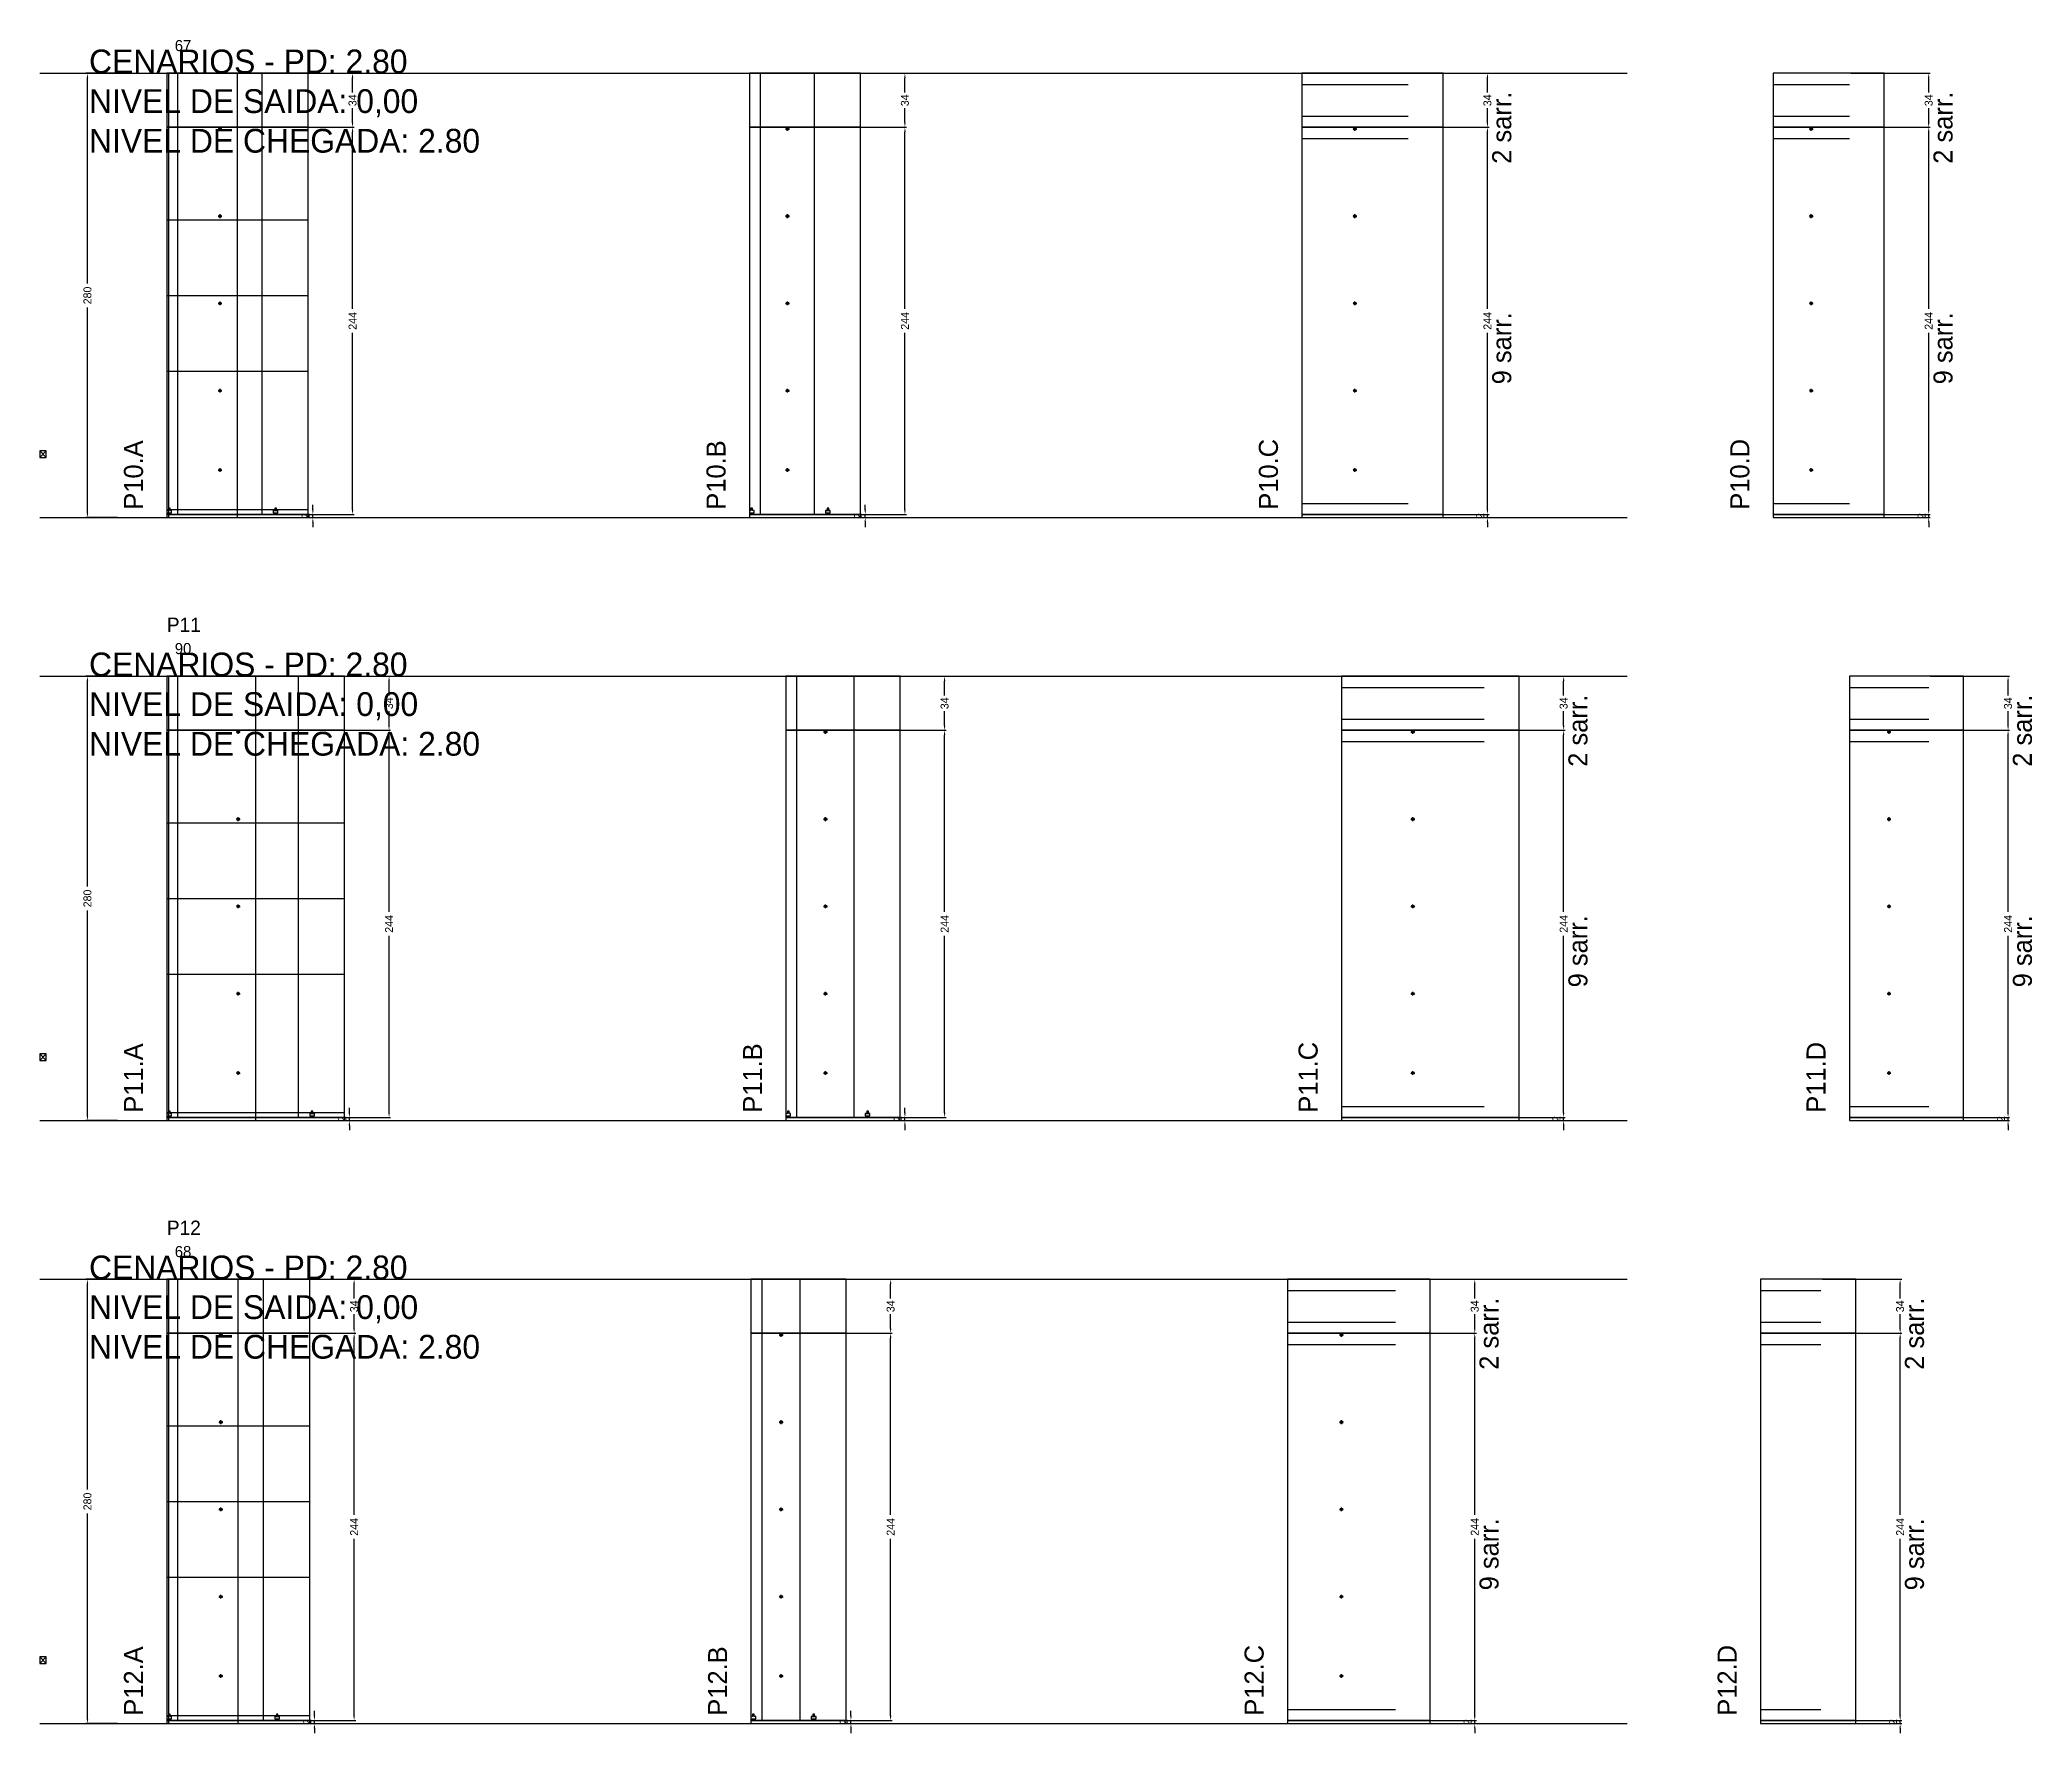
# Model space of a CAD drawing. Header units: centimetres. Extents: x -8500 to 4121, y -7606 to 295.
# Drawn here: x -7000 to -5745, y -4566 to -3499 of the extents above; entities that cross this region are included whole.
import ezdxf

# ---------------------------------------------------------------- set-up
doc = ezdxf.new("R2010")
doc.units = ezdxf.units.CM
doc.linetypes.add('DASHED', pattern=[2, -2])
for name, color, linetype in [('CHAPA', 140, 'Continuous'), ('COTA', 241, 'Continuous'), ('COTAS FURACAO', 16, 'Continuous'), ('Madeira', 30, 'Continuous'), ('MEIO_PONT', 160, 'Continuous'), ('NOMENCLATURA', 7, 'Continuous'), ('Nível', 160, 'Continuous'), ('Painéis', 200, 'Continuous'), ('Perfil Metálico', 150, 'Continuous'), ('SARR_2.2x7', 40, 'Continuous'), ('SARRAFO DE PRESSAO', 200, 'Continuous'), ('texto', 7, 'Continuous'), ('TEXTO_GERAL', 7, 'Continuous')]:
    doc.layers.add(name, color=color, linetype=linetype)
doc.dimstyles.new('PAINEL-NOVA', dxfattribs={"dimtxt": 5, "dimasz": 3, "dimexe": 1, "dimexo": 1, "dimgap": 1, "dimtad": 1, "dimcen": 2.5, "dimazin": 3, "dimtfac": 1, "dimtmove": 0, "dimatfit": 3})

# ---------------------------------------------------------------- blocks, each defined once
blk = doc.blocks.new('_CLOSEDFILLED')
at = {"color": 0, "linetype": 'BYBLOCK'}
blk.add_solid([(-1, 0.16), (0, 0), (-1, -0.16)], dxfattribs=at)
blk = doc.blocks.new('*D235')
for p, q in [((-6951, -3520), (-6971, -3520)), ((-6970, -3652.5), (-6970, -3523)), ((-6970, -3797), (-6970, -3667.5)), ((-6951, -3800), (-6971, -3800))]:
    blk.add_line(p, q)
at = {"layer": 'Defpoints'}
for p in [(-6950, -3520), (-6970, -3800), (-6950, -3800)]:
    blk.add_point(p, dxfattribs=at)
at = {"layer": 'COTA', "xscale": 3, "yscale": 3}
for p, rotation in [((-6970, -3520), 90), ((-6970, -3800), 270)]:
    blk.add_blockref('_CLOSEDFILLED', p, dxfattribs=dict(at, rotation=rotation))
at = {"layer": 'COTA', "insert": (-6970, -3660), "char_height": 5, "attachment_point": 5, "rotation": 90}
blk.add_mtext('280', dxfattribs=at)
blk = doc.blocks.new('MULDURA')
at = {"layer": 'Paineis'}
for p, q in [((0, 0), (4, 4)), ((4, 0), (0, 4))]:
    blk.add_line(p, q, dxfattribs=at)
blk.add_lwpolyline([(0, 0), (4, 0), (4, 4), (0, 4)], close=True, dxfattribs=at)
blk = doc.blocks.new('*D237')
for p, q in [((-6852, -3554), (-6802, -3554)), ((-6803, -3668.5), (-6803, -3557)), ((-6803, -3795), (-6803, -3683.5)), ((-6852, -3798), (-6802, -3798))]:
    blk.add_line(p, q)
at = {"layer": 'Defpoints'}
for p in [(-6853, -3554), (-6853, -3798), (-6803, -3798)]:
    blk.add_point(p, dxfattribs=at)
at = {"layer": 'COTA', "xscale": 3, "yscale": 3}
for p, rotation in [((-6803, -3554), 90), ((-6803, -3798), 270)]:
    blk.add_blockref('_CLOSEDFILLED', p, dxfattribs=dict(at, rotation=rotation))
at = {"layer": 'COTA', "insert": (-6803, -3676), "char_height": 5, "attachment_point": 5, "rotation": 90}
blk.add_mtext('244', dxfattribs=at)
blk = doc.blocks.new('*D238')
for p, q in [((-6852, -3520), (-6802, -3520)), ((-6803, -3532), (-6803, -3523)), ((-6803, -3551), (-6803, -3542)), ((-6852, -3554), (-6802, -3554))]:
    blk.add_line(p, q)
at = {"layer": 'Defpoints'}
for p in [(-6853, -3520), (-6853, -3554), (-6803, -3554)]:
    blk.add_point(p, dxfattribs=at)
at = {"layer": 'COTA', "xscale": 3, "yscale": 3}
for p, rotation in [((-6803, -3520), 90), ((-6803, -3554), 270)]:
    blk.add_blockref('_CLOSEDFILLED', p, dxfattribs=dict(at, rotation=rotation))
at = {"layer": 'COTA', "insert": (-6803, -3537), "char_height": 5, "attachment_point": 5, "rotation": 90}
blk.add_mtext('34', dxfattribs=at)
blk = doc.blocks.new('SLIPTEE')
at = {"layer": 'Paineis'}
blk.add_lwpolyline([(0, 0), (3, 0), (3, 1.5), (2, 1.5), (2, 3), (1, 3), (1, 1.5), (0, 1.5)], close=True, dxfattribs=at)
blk = doc.blocks.new('SLIPTDD')
at = {"layer": 'Paineis'}
blk.add_line((0, 1.5), (3, 1.5), dxfattribs=at)
blk.add_lwpolyline([(0, 0), (3, 0), (3, 1.5), (2, 1.5), (2, 3), (1, 3), (1, 1.5), (0, 1.5)], close=True, dxfattribs=at)
blk = doc.blocks.new('furacao')
at = {"layer": 'COTAS FURACAO'}
for p, q in [((-1.2, 0), (1.2, 0)), ((0, -1.2), (0, 1.2))]:
    blk.add_line(p, q, dxfattribs=at)
blk.add_circle((0, 0), 0.8, dxfattribs=at)
blk = doc.blocks.new('*D240')
for p, q in [((-6504, -3554), (-6454, -3554)), ((-6455, -3668.5), (-6455, -3557)), ((-6455, -3795), (-6455, -3683.5)), ((-6504, -3798), (-6454, -3798))]:
    blk.add_line(p, q)
at = {"layer": 'Defpoints'}
for p in [(-6505, -3554), (-6505, -3798), (-6455, -3798)]:
    blk.add_point(p, dxfattribs=at)
at = {"layer": 'COTA', "xscale": 3, "yscale": 3}
for p, rotation in [((-6455, -3554), 90), ((-6455, -3798), 270)]:
    blk.add_blockref('_CLOSEDFILLED', p, dxfattribs=dict(at, rotation=rotation))
at = {"layer": 'COTA', "insert": (-6455, -3676), "char_height": 5, "attachment_point": 5, "rotation": 90}
blk.add_mtext('244', dxfattribs=at)
blk = doc.blocks.new('*D241')
for p, q in [((-6504, -3520), (-6454, -3520)), ((-6455, -3532), (-6455, -3523)), ((-6455, -3551), (-6455, -3542)), ((-6504, -3554), (-6454, -3554))]:
    blk.add_line(p, q)
at = {"layer": 'Defpoints'}
for p in [(-6505, -3520), (-6505, -3554), (-6455, -3554)]:
    blk.add_point(p, dxfattribs=at)
at = {"layer": 'COTA', "xscale": 3, "yscale": 3}
for p, rotation in [((-6455, -3520), 90), ((-6455, -3554), 270)]:
    blk.add_blockref('_CLOSEDFILLED', p, dxfattribs=dict(at, rotation=rotation))
at = {"layer": 'COTA', "insert": (-6455, -3537), "char_height": 5, "attachment_point": 5, "rotation": 90}
blk.add_mtext('34', dxfattribs=at)
blk = doc.blocks.new('*D243')
for p, q in [((-6137, -3554), (-6087, -3554)), ((-6088, -3668.5), (-6088, -3557)), ((-6088, -3795), (-6088, -3683.5)), ((-6137, -3798), (-6087, -3798))]:
    blk.add_line(p, q)
at = {"layer": 'Defpoints'}
for p in [(-6138, -3554), (-6138, -3798), (-6088, -3798)]:
    blk.add_point(p, dxfattribs=at)
at = {"layer": 'COTA', "xscale": 3, "yscale": 3}
for p, rotation in [((-6088, -3554), 90), ((-6088, -3798), 270)]:
    blk.add_blockref('_CLOSEDFILLED', p, dxfattribs=dict(at, rotation=rotation))
at = {"layer": 'COTA', "insert": (-6088, -3676), "char_height": 5, "attachment_point": 5, "rotation": 90}
blk.add_mtext('244', dxfattribs=at)
blk = doc.blocks.new('*D244')
for p, q in [((-6137, -3520), (-6087, -3520)), ((-6088, -3532), (-6088, -3523)), ((-6088, -3551), (-6088, -3542)), ((-6137, -3554), (-6087, -3554))]:
    blk.add_line(p, q)
at = {"layer": 'Defpoints'}
for p in [(-6138, -3520), (-6138, -3554), (-6088, -3554)]:
    blk.add_point(p, dxfattribs=at)
at = {"layer": 'COTA', "xscale": 3, "yscale": 3}
for p, rotation in [((-6088, -3520), 90), ((-6088, -3554), 270)]:
    blk.add_blockref('_CLOSEDFILLED', p, dxfattribs=dict(at, rotation=rotation))
at = {"layer": 'COTA', "insert": (-6088, -3537), "char_height": 5, "attachment_point": 5, "rotation": 90}
blk.add_mtext('34', dxfattribs=at)
blk = doc.blocks.new('*D246')
for p, q in [((-5859, -3554), (-5809, -3554)), ((-5810, -3668.5), (-5810, -3557)), ((-5810, -3795), (-5810, -3683.5)), ((-5859, -3798), (-5809, -3798))]:
    blk.add_line(p, q)
at = {"layer": 'Defpoints'}
for p in [(-5860, -3554), (-5860, -3798), (-5810, -3798)]:
    blk.add_point(p, dxfattribs=at)
at = {"layer": 'COTA', "xscale": 3, "yscale": 3}
for p, rotation in [((-5810, -3554), 90), ((-5810, -3798), 270)]:
    blk.add_blockref('_CLOSEDFILLED', p, dxfattribs=dict(at, rotation=rotation))
at = {"layer": 'COTA', "insert": (-5810, -3676), "char_height": 5, "attachment_point": 5, "rotation": 90}
blk.add_mtext('244', dxfattribs=at)
blk = doc.blocks.new('*D247')
for p, q in [((-5859, -3520), (-5809, -3520)), ((-5810, -3532), (-5810, -3523)), ((-5810, -3551), (-5810, -3542)), ((-5859, -3554), (-5809, -3554))]:
    blk.add_line(p, q)
at = {"layer": 'Defpoints'}
for p in [(-5860, -3520), (-5860, -3554), (-5810, -3554)]:
    blk.add_point(p, dxfattribs=at)
at = {"layer": 'COTA', "xscale": 3, "yscale": 3}
for p, rotation in [((-5810, -3520), 90), ((-5810, -3554), 270)]:
    blk.add_blockref('_CLOSEDFILLED', p, dxfattribs=dict(at, rotation=rotation))
at = {"layer": 'COTA', "insert": (-5810, -3537), "char_height": 5, "attachment_point": 5, "rotation": 90}
blk.add_mtext('34', dxfattribs=at)
blk = doc.blocks.new('*D261')
for p, q in [((-6951, -3900), (-6971, -3900)), ((-6970, -4032.5), (-6970, -3903)), ((-6970, -4177), (-6970, -4047.5)), ((-6951, -4180), (-6971, -4180))]:
    blk.add_line(p, q)
at = {"layer": 'Defpoints'}
for p in [(-6950, -3900), (-6970, -4180), (-6950, -4180)]:
    blk.add_point(p, dxfattribs=at)
at = {"layer": 'COTA', "xscale": 3, "yscale": 3}
for p, rotation in [((-6970, -3900), 90), ((-6970, -4180), 270)]:
    blk.add_blockref('_CLOSEDFILLED', p, dxfattribs=dict(at, rotation=rotation))
at = {"layer": 'COTA', "insert": (-6970, -4040), "char_height": 5, "attachment_point": 5, "rotation": 90}
blk.add_mtext('280', dxfattribs=at)
blk = doc.blocks.new('*D263')
for p, q in [((-6829, -3934), (-6779, -3934)), ((-6780, -4048.5), (-6780, -3937)), ((-6780, -4175), (-6780, -4063.5)), ((-6829, -4178), (-6779, -4178))]:
    blk.add_line(p, q)
at = {"layer": 'Defpoints'}
for p in [(-6830, -3934), (-6830, -4178), (-6780, -4178)]:
    blk.add_point(p, dxfattribs=at)
at = {"layer": 'COTA', "xscale": 3, "yscale": 3}
for p, rotation in [((-6780, -3934), 90), ((-6780, -4178), 270)]:
    blk.add_blockref('_CLOSEDFILLED', p, dxfattribs=dict(at, rotation=rotation))
at = {"layer": 'COTA', "insert": (-6780, -4056), "char_height": 5, "attachment_point": 5, "rotation": 90}
blk.add_mtext('244', dxfattribs=at)
blk = doc.blocks.new('*D264')
for p, q in [((-6829, -3900), (-6779, -3900)), ((-6780, -3912), (-6780, -3903)), ((-6780, -3931), (-6780, -3922)), ((-6829, -3934), (-6779, -3934))]:
    blk.add_line(p, q)
at = {"layer": 'Defpoints'}
for p in [(-6830, -3900), (-6830, -3934), (-6780, -3934)]:
    blk.add_point(p, dxfattribs=at)
at = {"layer": 'COTA', "xscale": 3, "yscale": 3}
for p, rotation in [((-6780, -3900), 90), ((-6780, -3934), 270)]:
    blk.add_blockref('_CLOSEDFILLED', p, dxfattribs=dict(at, rotation=rotation))
at = {"layer": 'COTA', "insert": (-6780, -3917), "char_height": 5, "attachment_point": 5, "rotation": 90}
blk.add_mtext('34', dxfattribs=at)
blk = doc.blocks.new('*D266')
for p, q in [((-6479, -3934), (-6429, -3934)), ((-6430, -4048.5), (-6430, -3937)), ((-6430, -4175), (-6430, -4063.5)), ((-6479, -4178), (-6429, -4178))]:
    blk.add_line(p, q)
at = {"layer": 'Defpoints'}
for p in [(-6480, -3934), (-6480, -4178), (-6430, -4178)]:
    blk.add_point(p, dxfattribs=at)
at = {"layer": 'COTA', "xscale": 3, "yscale": 3}
for p, rotation in [((-6430, -3934), 90), ((-6430, -4178), 270)]:
    blk.add_blockref('_CLOSEDFILLED', p, dxfattribs=dict(at, rotation=rotation))
at = {"layer": 'COTA', "insert": (-6430, -4056), "char_height": 5, "attachment_point": 5, "rotation": 90}
blk.add_mtext('244', dxfattribs=at)
blk = doc.blocks.new('*D267')
for p, q in [((-6479, -3900), (-6429, -3900)), ((-6430, -3912), (-6430, -3903)), ((-6430, -3931), (-6430, -3922)), ((-6479, -3934), (-6429, -3934))]:
    blk.add_line(p, q)
at = {"layer": 'Defpoints'}
for p in [(-6480, -3900), (-6480, -3934), (-6430, -3934)]:
    blk.add_point(p, dxfattribs=at)
at = {"layer": 'COTA', "xscale": 3, "yscale": 3}
for p, rotation in [((-6430, -3900), 90), ((-6430, -3934), 270)]:
    blk.add_blockref('_CLOSEDFILLED', p, dxfattribs=dict(at, rotation=rotation))
at = {"layer": 'COTA', "insert": (-6430, -3917), "char_height": 5, "attachment_point": 5, "rotation": 90}
blk.add_mtext('34', dxfattribs=at)
blk = doc.blocks.new('*D269')
for p, q in [((-6089, -3934), (-6039, -3934)), ((-6040, -4048.5), (-6040, -3937)), ((-6040, -4175), (-6040, -4063.5)), ((-6089, -4178), (-6039, -4178))]:
    blk.add_line(p, q)
at = {"layer": 'Defpoints'}
for p in [(-6090, -3934), (-6090, -4178), (-6040, -4178)]:
    blk.add_point(p, dxfattribs=at)
at = {"layer": 'COTA', "xscale": 3, "yscale": 3}
for p, rotation in [((-6040, -3934), 90), ((-6040, -4178), 270)]:
    blk.add_blockref('_CLOSEDFILLED', p, dxfattribs=dict(at, rotation=rotation))
at = {"layer": 'COTA', "insert": (-6040, -4056), "char_height": 5, "attachment_point": 5, "rotation": 90}
blk.add_mtext('244', dxfattribs=at)
blk = doc.blocks.new('*D270')
for p, q in [((-6089, -3900), (-6039, -3900)), ((-6040, -3912), (-6040, -3903)), ((-6040, -3931), (-6040, -3922)), ((-6089, -3934), (-6039, -3934))]:
    blk.add_line(p, q)
at = {"layer": 'Defpoints'}
for p in [(-6090, -3900), (-6090, -3934), (-6040, -3934)]:
    blk.add_point(p, dxfattribs=at)
at = {"layer": 'COTA', "xscale": 3, "yscale": 3}
for p, rotation in [((-6040, -3900), 90), ((-6040, -3934), 270)]:
    blk.add_blockref('_CLOSEDFILLED', p, dxfattribs=dict(at, rotation=rotation))
at = {"layer": 'COTA', "insert": (-6040, -3917), "char_height": 5, "attachment_point": 5, "rotation": 90}
blk.add_mtext('34', dxfattribs=at)
blk = doc.blocks.new('*D272')
for p, q in [((-5809, -3934), (-5759, -3934)), ((-5760, -4048.5), (-5760, -3937)), ((-5760, -4175), (-5760, -4063.5)), ((-5809, -4178), (-5759, -4178))]:
    blk.add_line(p, q)
at = {"layer": 'Defpoints'}
for p in [(-5810, -3934), (-5810, -4178), (-5760, -4178)]:
    blk.add_point(p, dxfattribs=at)
at = {"layer": 'COTA', "xscale": 3, "yscale": 3}
for p, rotation in [((-5760, -3934), 90), ((-5760, -4178), 270)]:
    blk.add_blockref('_CLOSEDFILLED', p, dxfattribs=dict(at, rotation=rotation))
at = {"layer": 'COTA', "insert": (-5760, -4056), "char_height": 5, "attachment_point": 5, "rotation": 90}
blk.add_mtext('244', dxfattribs=at)
blk = doc.blocks.new('*D273')
for p, q in [((-5809, -3900), (-5759, -3900)), ((-5760, -3912), (-5760, -3903)), ((-5760, -3931), (-5760, -3922)), ((-5809, -3934), (-5759, -3934))]:
    blk.add_line(p, q)
at = {"layer": 'Defpoints'}
for p in [(-5810, -3900), (-5810, -3934), (-5760, -3934)]:
    blk.add_point(p, dxfattribs=at)
at = {"layer": 'COTA', "xscale": 3, "yscale": 3}
for p, rotation in [((-5760, -3900), 90), ((-5760, -3934), 270)]:
    blk.add_blockref('_CLOSEDFILLED', p, dxfattribs=dict(at, rotation=rotation))
at = {"layer": 'COTA', "insert": (-5760, -3917), "char_height": 5, "attachment_point": 5, "rotation": 90}
blk.add_mtext('34', dxfattribs=at)
blk = doc.blocks.new('*D287')
for p, q in [((-6951, -4280), (-6971, -4280)), ((-6970, -4412.5), (-6970, -4283)), ((-6970, -4557), (-6970, -4427.5)), ((-6951, -4560), (-6971, -4560))]:
    blk.add_line(p, q)
at = {"layer": 'Defpoints'}
for p in [(-6950, -4280), (-6970, -4560), (-6950, -4560)]:
    blk.add_point(p, dxfattribs=at)
at = {"layer": 'COTA', "xscale": 3, "yscale": 3}
for p, rotation in [((-6970, -4280), 90), ((-6970, -4560), 270)]:
    blk.add_blockref('_CLOSEDFILLED', p, dxfattribs=dict(at, rotation=rotation))
at = {"layer": 'COTA', "insert": (-6970, -4420), "char_height": 5, "attachment_point": 5, "rotation": 90}
blk.add_mtext('280', dxfattribs=at)
blk = doc.blocks.new('*D289')
for p, q in [((-6851, -4314), (-6801, -4314)), ((-6802, -4428.5), (-6802, -4317)), ((-6802, -4555), (-6802, -4443.5)), ((-6851, -4558), (-6801, -4558))]:
    blk.add_line(p, q)
at = {"layer": 'Defpoints'}
for p in [(-6852, -4314), (-6852, -4558), (-6802, -4558)]:
    blk.add_point(p, dxfattribs=at)
at = {"layer": 'COTA', "xscale": 3, "yscale": 3}
for p, rotation in [((-6802, -4314), 90), ((-6802, -4558), 270)]:
    blk.add_blockref('_CLOSEDFILLED', p, dxfattribs=dict(at, rotation=rotation))
at = {"layer": 'COTA', "insert": (-6802, -4436), "char_height": 5, "attachment_point": 5, "rotation": 90}
blk.add_mtext('244', dxfattribs=at)
blk = doc.blocks.new('*D290')
for p, q in [((-6851, -4280), (-6801, -4280)), ((-6802, -4292), (-6802, -4283)), ((-6802, -4311), (-6802, -4302)), ((-6851, -4314), (-6801, -4314))]:
    blk.add_line(p, q)
at = {"layer": 'Defpoints'}
for p in [(-6852, -4280), (-6852, -4314), (-6802, -4314)]:
    blk.add_point(p, dxfattribs=at)
at = {"layer": 'COTA', "xscale": 3, "yscale": 3}
for p, rotation in [((-6802, -4280), 90), ((-6802, -4314), 270)]:
    blk.add_blockref('_CLOSEDFILLED', p, dxfattribs=dict(at, rotation=rotation))
at = {"layer": 'COTA', "insert": (-6802, -4297), "char_height": 5, "attachment_point": 5, "rotation": 90}
blk.add_mtext('34', dxfattribs=at)
blk = doc.blocks.new('*D292')
for p, q in [((-6513, -4314), (-6463, -4314)), ((-6464, -4428.5), (-6464, -4317)), ((-6464, -4555), (-6464, -4443.5)), ((-6513, -4558), (-6463, -4558))]:
    blk.add_line(p, q)
at = {"layer": 'Defpoints'}
for p in [(-6514, -4314), (-6514, -4558), (-6464, -4558)]:
    blk.add_point(p, dxfattribs=at)
at = {"layer": 'COTA', "xscale": 3, "yscale": 3}
for p, rotation in [((-6464, -4314), 90), ((-6464, -4558), 270)]:
    blk.add_blockref('_CLOSEDFILLED', p, dxfattribs=dict(at, rotation=rotation))
at = {"layer": 'COTA', "insert": (-6464, -4436), "char_height": 5, "attachment_point": 5, "rotation": 90}
blk.add_mtext('244', dxfattribs=at)
blk = doc.blocks.new('*D293')
for p, q in [((-6513, -4280), (-6463, -4280)), ((-6464, -4292), (-6464, -4283)), ((-6464, -4311), (-6464, -4302)), ((-6513, -4314), (-6463, -4314))]:
    blk.add_line(p, q)
at = {"layer": 'Defpoints'}
for p in [(-6514, -4280), (-6514, -4314), (-6464, -4314)]:
    blk.add_point(p, dxfattribs=at)
at = {"layer": 'COTA', "xscale": 3, "yscale": 3}
for p, rotation in [((-6464, -4280), 90), ((-6464, -4314), 270)]:
    blk.add_blockref('_CLOSEDFILLED', p, dxfattribs=dict(at, rotation=rotation))
at = {"layer": 'COTA', "insert": (-6464, -4297), "char_height": 5, "attachment_point": 5, "rotation": 90}
blk.add_mtext('34', dxfattribs=at)
blk = doc.blocks.new('*D295')
for p, q in [((-6145, -4314), (-6095, -4314)), ((-6096, -4428.5), (-6096, -4317)), ((-6096, -4555), (-6096, -4443.5)), ((-6145, -4558), (-6095, -4558))]:
    blk.add_line(p, q)
at = {"layer": 'Defpoints'}
for p in [(-6146, -4314), (-6146, -4558), (-6096, -4558)]:
    blk.add_point(p, dxfattribs=at)
at = {"layer": 'COTA', "xscale": 3, "yscale": 3}
for p, rotation in [((-6096, -4314), 90), ((-6096, -4558), 270)]:
    blk.add_blockref('_CLOSEDFILLED', p, dxfattribs=dict(at, rotation=rotation))
at = {"layer": 'COTA', "insert": (-6096, -4436), "char_height": 5, "attachment_point": 5, "rotation": 90}
blk.add_mtext('244', dxfattribs=at)
blk = doc.blocks.new('*D296')
for p, q in [((-6145, -4280), (-6095, -4280)), ((-6096, -4292), (-6096, -4283)), ((-6096, -4311), (-6096, -4302)), ((-6145, -4314), (-6095, -4314))]:
    blk.add_line(p, q)
at = {"layer": 'Defpoints'}
for p in [(-6146, -4280), (-6146, -4314), (-6096, -4314)]:
    blk.add_point(p, dxfattribs=at)
at = {"layer": 'COTA', "xscale": 3, "yscale": 3}
for p, rotation in [((-6096, -4280), 90), ((-6096, -4314), 270)]:
    blk.add_blockref('_CLOSEDFILLED', p, dxfattribs=dict(at, rotation=rotation))
at = {"layer": 'COTA', "insert": (-6096, -4297), "char_height": 5, "attachment_point": 5, "rotation": 90}
blk.add_mtext('34', dxfattribs=at)
blk = doc.blocks.new('*D298')
for p, q in [((-5877, -4314), (-5827, -4314)), ((-5828, -4428.5), (-5828, -4317)), ((-5828, -4555), (-5828, -4443.5)), ((-5877, -4558), (-5827, -4558))]:
    blk.add_line(p, q)
at = {"layer": 'Defpoints'}
for p in [(-5878, -4314), (-5878, -4558), (-5828, -4558)]:
    blk.add_point(p, dxfattribs=at)
at = {"layer": 'COTA', "xscale": 3, "yscale": 3}
for p, rotation in [((-5828, -4314), 90), ((-5828, -4558), 270)]:
    blk.add_blockref('_CLOSEDFILLED', p, dxfattribs=dict(at, rotation=rotation))
at = {"layer": 'COTA', "insert": (-5828, -4436), "char_height": 5, "attachment_point": 5, "rotation": 90}
blk.add_mtext('244', dxfattribs=at)
blk = doc.blocks.new('*D299')
for p, q in [((-5877, -4280), (-5827, -4280)), ((-5828, -4292), (-5828, -4283)), ((-5828, -4311), (-5828, -4302)), ((-5877, -4314), (-5827, -4314))]:
    blk.add_line(p, q)
at = {"layer": 'Defpoints'}
for p in [(-5878, -4280), (-5878, -4314), (-5828, -4314)]:
    blk.add_point(p, dxfattribs=at)
at = {"layer": 'COTA', "xscale": 3, "yscale": 3}
for p, rotation in [((-5828, -4280), 90), ((-5828, -4314), 270)]:
    blk.add_blockref('_CLOSEDFILLED', p, dxfattribs=dict(at, rotation=rotation))
at = {"layer": 'COTA', "insert": (-5828, -4297), "char_height": 5, "attachment_point": 5, "rotation": 90}
blk.add_mtext('34', dxfattribs=at)

msp = doc.modelspace()

# ---------------------------------------------------------------- linework, layer by layer
at = {"layer": 'CHAPA'}
for points in [[(-6920, -3800), (-6918.8, -3800), (-6918.8, -3520), (-6920, -3520)], [(-6920, -4180), (-6918.8, -4180), (-6918.8, -3900), (-6920, -3900)], [(-6920, -4560), (-6918.8, -4560), (-6918.8, -4280), (-6920, -4280)]]:
    msp.add_lwpolyline(points, close=True, dxfattribs=at)
at = {"layer": 'Madeira'}
for points in [[(-6920, -3612.4), (-6831, -3612.4)], [(-6920, -3707.6), (-6831, -3707.6)], [(-6920, -3992.4), (-6808, -3992.4)], [(-6920, -4087.6), (-6808, -4087.6)], [(-6920, -4372.4), (-6830, -4372.4)], [(-6920, -4467.6), (-6830, -4467.6)]]:
    msp.add_lwpolyline(points, dxfattribs=at)
at = {"layer": 'MEIO_PONT'}
for points in [[(-6920, -3660), (-6831, -3660)], [(-6920, -4040), (-6808, -4040)], [(-6920, -4420), (-6830, -4420)]]:
    msp.add_lwpolyline(points, dxfattribs=at)
at = {"layer": 'Nível', "linetype": 'DASHED'}
for points in [[(-7000, -3520), (-6000, -3520)], [(-7000, -3800), (-6000, -3800)], [(-7000, -3900), (-6000, -3900)], [(-7000, -4180), (-6000, -4180)], [(-7000, -4280), (-6000, -4280)], [(-7000, -4560), (-6000, -4560)]]:
    msp.add_lwpolyline(points, dxfattribs=at)
at = {"layer": 'Painéis'}
for points in [[(-6920, -3554), (-6831, -3554), (-6831, -3520), (-6920, -3520)], [(-6920, -3800), (-6831, -3800), (-6831, -3520), (-6920, -3520)], [(-6553, -3554), (-6483, -3554), (-6483, -3520), (-6553, -3520)], [(-6205, -3554), (-6116, -3554), (-6116, -3520), (-6205, -3520)], [(-5908, -3554), (-5838, -3554), (-5838, -3520), (-5908, -3520)], [(-6920, -3798), (-6831, -3798), (-6831, -3554), (-6920, -3554)], [(-6553, -3798), (-6483, -3798), (-6483, -3554), (-6553, -3554)], [(-6205, -3798), (-6116, -3798), (-6116, -3554), (-6205, -3554)], [(-5908, -3798), (-5838, -3798), (-5838, -3554), (-5908, -3554)], [(-6920, -3800), (-6831, -3800), (-6831, -3798), (-6920, -3798)], [(-6553, -3800), (-6483, -3800), (-6483, -3798), (-6553, -3798)], [(-6205, -3800), (-6116, -3800), (-6116, -3798), (-6205, -3798)], [(-5908, -3800), (-5838, -3800), (-5838, -3798), (-5908, -3798)], [(-6920, -3934), (-6808, -3934), (-6808, -3900), (-6920, -3900)], [(-6920, -4180), (-6808, -4180), (-6808, -3900), (-6920, -3900)], [(-6530, -3934), (-6458, -3934), (-6458, -3900), (-6530, -3900)], [(-6180, -3934), (-6068, -3934), (-6068, -3900), (-6180, -3900)], [(-5860, -3934), (-5788, -3934), (-5788, -3900), (-5860, -3900)], [(-6920, -4178), (-6808, -4178), (-6808, -3934), (-6920, -3934)], [(-6530, -4178), (-6458, -4178), (-6458, -3934), (-6530, -3934)], [(-6180, -4178), (-6068, -4178), (-6068, -3934), (-6180, -3934)], [(-5860, -4178), (-5788, -4178), (-5788, -3934), (-5860, -3934)], [(-6920, -4180), (-6808, -4180), (-6808, -4178), (-6920, -4178)], [(-6530, -4180), (-6458, -4180), (-6458, -4178), (-6530, -4178)], [(-6180, -4180), (-6068, -4180), (-6068, -4178), (-6180, -4178)], [(-5860, -4180), (-5788, -4180), (-5788, -4178), (-5860, -4178)], [(-6920, -4314), (-6830, -4314), (-6830, -4280), (-6920, -4280)], [(-6920, -4560), (-6830, -4560), (-6830, -4280), (-6920, -4280)], [(-6552, -4314), (-6492, -4314), (-6492, -4280), (-6552, -4280)], [(-6214, -4314), (-6124, -4314), (-6124, -4280), (-6214, -4280)], [(-5916, -4314), (-5856, -4314), (-5856, -4280), (-5916, -4280)], [(-6920, -4558), (-6830, -4558), (-6830, -4314), (-6920, -4314)], [(-6552, -4558), (-6492, -4558), (-6492, -4314), (-6552, -4314)], [(-6214, -4558), (-6124, -4558), (-6124, -4314), (-6214, -4314)], [(-5916, -4558), (-5856, -4558), (-5856, -4314), (-5916, -4314)], [(-6920, -4560), (-6830, -4560), (-6830, -4558), (-6920, -4558)], [(-6552, -4560), (-6492, -4560), (-6492, -4558), (-6552, -4558)], [(-6214, -4560), (-6124, -4560), (-6124, -4558), (-6214, -4558)], [(-5916, -4560), (-5856, -4560), (-5856, -4558), (-5916, -4558)]]:
    msp.add_lwpolyline(points, close=True, dxfattribs=at)
at = {"layer": 'Perfil Metálico'}
for p, q in [((-6875.5, -3800), (-6875.5, -3520)), ((-6864, -4180), (-6864, -3900)), ((-6875, -4560), (-6875, -4280))]:
    msp.add_line(p, q, dxfattribs=at)
at = {"layer": 'SARR_2.2x7'}
for points in [[(-6913, -3554), (-6913, -3520)], [(-6860, -3554), (-6860, -3520)], [(-6546, -3554), (-6546, -3520)], [(-6512, -3554), (-6512, -3520)], [(-6205, -3527), (-6138, -3527)], [(-5908, -3527), (-5860, -3527)], [(-6205, -3547), (-6138, -3547)], [(-5908, -3547), (-5860, -3547)], [(-6205, -3561), (-6138, -3561)], [(-5908, -3561), (-5860, -3561)], [(-6205, -3791), (-6138, -3791)], [(-5908, -3791), (-5860, -3791)], [(-6913, -3934), (-6913, -3900)], [(-6837, -3934), (-6837, -3900)], [(-6523, -3934), (-6523, -3900)], [(-6487, -3934), (-6487, -3900)], [(-6180, -3907), (-6090, -3907)], [(-5860, -3907), (-5810, -3907)], [(-6180, -3927), (-6090, -3927)], [(-5860, -3927), (-5810, -3927)], [(-6180, -3941), (-6090, -3941)], [(-5860, -3941), (-5810, -3941)], [(-6180, -4171), (-6090, -4171)], [(-5860, -4171), (-5810, -4171)], [(-6913, -4314), (-6913, -4280)], [(-6859, -4314), (-6859, -4280)], [(-6545, -4314), (-6545, -4280)], [(-6521, -4314), (-6521, -4280)], [(-6214, -4287), (-6146, -4287)], [(-5916, -4287), (-5878, -4287)], [(-6214, -4307), (-6146, -4307)], [(-5916, -4307), (-5878, -4307)], [(-6214, -4321), (-6146, -4321)], [(-5916, -4321), (-5878, -4321)], [(-6214, -4551), (-6146, -4551)], [(-5916, -4551), (-5878, -4551)]]:
    msp.add_lwpolyline(points, dxfattribs=at)
at = {"layer": 'SARR_2.2x7', "linetype": 'DASHED'}
for points in [[(-6913, -3798), (-6913, -3554)], [(-6860, -3798), (-6860, -3554)], [(-6546, -3798), (-6546, -3554)], [(-6512, -3798), (-6512, -3554)], [(-6913, -4178), (-6913, -3934)], [(-6837, -4178), (-6837, -3934)], [(-6523, -4178), (-6523, -3934)], [(-6487, -4178), (-6487, -3934)], [(-6913, -4558), (-6913, -4314)], [(-6859, -4558), (-6859, -4314)], [(-6545, -4558), (-6545, -4314)], [(-6521, -4558), (-6521, -4314)]]:
    msp.add_lwpolyline(points, dxfattribs=at)
at = {"layer": 'SARRAFO DE PRESSAO'}
for points in [[(-6920, -3800), (-6831, -3800), (-6831, -3795), (-6920, -3795)], [(-6920, -4180), (-6808, -4180), (-6808, -4175), (-6920, -4175)], [(-6920, -4560), (-6830, -4560), (-6830, -4555), (-6920, -4555)]]:
    msp.add_lwpolyline(points, close=True, dxfattribs=at)

# ---------------------------------------------------------------- block references
at = {"layer": 'COTA'}
for name, p in [('furacao', (-6886.5, -3555)), ('furacao', (-6529, -3555)), ('furacao', (-6171.5, -3555)), ('furacao', (-5884, -3555)), ('furacao', (-6886.5, -3610)), ('furacao', (-6529, -3610)), ('furacao', (-6171.5, -3610)), ('furacao', (-5884, -3610)), ('furacao', (-6886.5, -3665)), ('furacao', (-6529, -3665)), ('furacao', (-6171.5, -3665)), ('furacao', (-5884, -3665)), ('furacao', (-6886.5, -3720)), ('furacao', (-6529, -3720)), ('furacao', (-6171.5, -3720)), ('furacao', (-5884, -3720)), ('MULDURA', (-7000, -3762)), ('furacao', (-6886.5, -3770)), ('furacao', (-6529, -3770)), ('furacao', (-6171.5, -3770)), ('furacao', (-5884, -3770)), ('SLIPTEE', (-6920, -3797)), ('SLIPTDD', (-6853, -3797)), ('SLIPTEE', (-6553, -3797)), ('SLIPTDD', (-6505, -3797)), ('furacao', (-6875, -3935)), ('furacao', (-6505, -3935)), ('furacao', (-6135, -3935)), ('furacao', (-5835, -3935)), ('furacao', (-6875, -3990)), ('furacao', (-6505, -3990)), ('furacao', (-6135, -3990)), ('furacao', (-5835, -3990)), ('furacao', (-6875, -4045)), ('furacao', (-6505, -4045)), ('furacao', (-6135, -4045)), ('furacao', (-5835, -4045)), ('furacao', (-6875, -4100)), ('furacao', (-6505, -4100)), ('furacao', (-6135, -4100)), ('furacao', (-5835, -4100)), ('MULDURA', (-7000, -4142)), ('furacao', (-6875, -4150)), ('furacao', (-6505, -4150)), ('furacao', (-6135, -4150)), ('furacao', (-5835, -4150)), ('SLIPTEE', (-6920, -4177)), ('SLIPTDD', (-6830, -4177)), ('SLIPTEE', (-6530, -4177)), ('SLIPTDD', (-6480, -4177)), ('furacao', (-6886, -4315)), ('furacao', (-6533, -4315)), ('furacao', (-6180, -4315)), ('furacao', (-6886, -4370)), ('furacao', (-6533, -4370)), ('furacao', (-6180, -4370)), ('furacao', (-6886, -4425)), ('furacao', (-6533, -4425)), ('furacao', (-6180, -4425)), ('furacao', (-6886, -4480)), ('furacao', (-6533, -4480)), ('furacao', (-6180, -4480)), ('MULDURA', (-7000, -4522)), ('furacao', (-6886, -4530)), ('furacao', (-6533, -4530)), ('furacao', (-6180, -4530)), ('SLIPTEE', (-6920, -4557)), ('SLIPTDD', (-6852, -4557)), ('SLIPTEE', (-6552, -4557)), ('SLIPTDD', (-6514, -4557))]:
    msp.add_blockref(name, p, dxfattribs=at)

# ---------------------------------------------------------------- texts
at = {"layer": 'NOMENCLATURA'}
for s, p in [('CENARIOS - PD: 2.80', (-6969, -3520)), ('NIVEL DE SAIDA: 0,00', (-6969, -3545)), ('NIVEL DE CHEGADA: 2.80', (-6969, -3570)), ('CENARIOS - PD: 2.80', (-6969, -3900)), ('NIVEL DE SAIDA: 0,00', (-6969, -3925)), ('NIVEL DE CHEGADA: 2.80', (-6969, -3950)), ('CENARIOS - PD: 2.80', (-6969, -4280)), ('NIVEL DE SAIDA: 0,00', (-6969, -4305)), ('NIVEL DE CHEGADA: 2.80', (-6969, -4330))]:
    msp.add_text(s, height=15, dxfattribs=at).set_placement(p)
for s, p in [('2 sarr.', (-6073, -3577)), ('2 sarr.', (-5795, -3577)), ('9 sarr.', (-6073, -3716)), ('9 sarr.', (-5795, -3716)), ('P10.A', (-6935, -3795)), ('P10.B', (-6568, -3795)), ('P10.C', (-6220, -3795)), ('P10.D', (-5923, -3795)), ('2 sarr.', (-6025, -3957)), ('2 sarr.', (-5745, -3957)), ('9 sarr.', (-6025, -4096)), ('9 sarr.', (-5745, -4096)), ('P11.A', (-6935, -4175)), ('P11.B', (-6545, -4175)), ('P11.C', (-6195, -4175)), ('P11.D', (-5875, -4175)), ('2 sarr.', (-6081, -4337)), ('2 sarr.', (-5813, -4337)), ('9 sarr.', (-6081, -4476)), ('9 sarr.', (-5813, -4476)), ('P12.A', (-6935, -4555)), ('P12.B', (-6567, -4555)), ('P12.C', (-6229, -4555)), ('P12.D', (-5931, -4555))]:
    msp.add_text(s, height=12, rotation=90, dxfattribs=at).set_placement(p)
at = {"layer": 'texto'}
for s, p in [('67', (-6915, -3506)), ('90', (-6915, -3886)), ('68', (-6915, -4266))]:
    msp.add_text(s, height=7, dxfattribs=at).set_placement(p)
at = {"layer": 'TEXTO_GERAL'}
for s, p in [('P11', (-6920, -3872)), ('P12', (-6920, -4252))]:
    msp.add_text(s, height=9, dxfattribs=at).set_placement(p)

# ---------------------------------------------------------------- dimensions: what is measured, and where the dimension line sits
at = {"layer": 'COTA'}
for base, p1, p2, picture, middle in [((-6970, -3800), (-6950, -3800), (-6950, -3520), '*D235', (-6970, -3660)), ((-6803, -3554), (-6853, -3554), (-6853, -3520), '*D238', (-6803, -3537)), ((-6455, -3554), (-6505, -3554), (-6505, -3520), '*D241', (-6455, -3537)), ((-6088, -3554), (-6138, -3554), (-6138, -3520), '*D244', (-6088, -3537)), ((-5810, -3554), (-5860, -3554), (-5860, -3520), '*D247', (-5810, -3537)), ((-6803, -3798), (-6853, -3798), (-6853, -3554), '*D237', (-6803, -3676)), ((-6455, -3798), (-6505, -3798), (-6505, -3554), '*D240', (-6455, -3676)), ((-6088, -3798), (-6138, -3798), (-6138, -3554), '*D243', (-6088, -3676)), ((-5810, -3798), (-5860, -3798), (-5860, -3554), '*D246', (-5810, -3676)), ((-6970, -4180), (-6950, -4180), (-6950, -3900), '*D261', (-6970, -4040)), ((-6780, -3934), (-6830, -3934), (-6830, -3900), '*D264', (-6780, -3917)), ((-6430, -3934), (-6480, -3934), (-6480, -3900), '*D267', (-6430, -3917)), ((-6040, -3934), (-6090, -3934), (-6090, -3900), '*D270', (-6040, -3917)), ((-5760, -3934), (-5810, -3934), (-5810, -3900), '*D273', (-5760, -3917)), ((-6780, -4178), (-6830, -4178), (-6830, -3934), '*D263', (-6780, -4056)), ((-6430, -4178), (-6480, -4178), (-6480, -3934), '*D266', (-6430, -4056)), ((-6040, -4178), (-6090, -4178), (-6090, -3934), '*D269', (-6040, -4056)), ((-5760, -4178), (-5810, -4178), (-5810, -3934), '*D272', (-5760, -4056)), ((-6970, -4560), (-6950, -4560), (-6950, -4280), '*D287', (-6970, -4420)), ((-6802, -4314), (-6852, -4314), (-6852, -4280), '*D290', (-6802, -4297)), ((-6464, -4314), (-6514, -4314), (-6514, -4280), '*D293', (-6464, -4297)), ((-6096, -4314), (-6146, -4314), (-6146, -4280), '*D296', (-6096, -4297)), ((-5828, -4314), (-5878, -4314), (-5878, -4280), '*D299', (-5828, -4297)), ((-6802, -4558), (-6852, -4558), (-6852, -4314), '*D289', (-6802, -4436)), ((-6464, -4558), (-6514, -4558), (-6514, -4314), '*D292', (-6464, -4436)), ((-6096, -4558), (-6146, -4558), (-6146, -4314), '*D295', (-6096, -4436)), ((-5828, -4558), (-5878, -4558), (-5878, -4314), '*D298', (-5828, -4436))]:
    dim = msp.add_linear_dim(base=base, p1=p1, p2=p2, angle=90, dimstyle='PAINEL-NOVA', dxfattribs=at)
    dim.commit()
    dim.dimension.update_dxf_attribs({"geometry": picture, "text_midpoint": middle})
for base, p1, p2 in [((-6828, -3800), (-6853, -3800), (-6853, -3798)), ((-6480, -3800), (-6505, -3800), (-6505, -3798)), ((-6088, -3800), (-6138, -3800), (-6138, -3798)), ((-5810, -3800), (-5860, -3800), (-5860, -3798)), ((-6805, -4180), (-6830, -4180), (-6830, -4178)), ((-6455, -4180), (-6480, -4180), (-6480, -4178)), ((-6040, -4180), (-6090, -4180), (-6090, -4178)), ((-5760, -4180), (-5810, -4180), (-5810, -4178)), ((-6827, -4560), (-6852, -4560), (-6852, -4558)), ((-6489, -4560), (-6514, -4560), (-6514, -4558)), ((-6096, -4560), (-6146, -4560), (-6146, -4558)), ((-5828, -4560), (-5878, -4560), (-5878, -4558))]:
    msp.add_linear_dim(base=base, p1=p1, p2=p2, angle=90, dimstyle='PAINEL-NOVA', dxfattribs=at).render()

doc.saveas('drawing.dxf')
